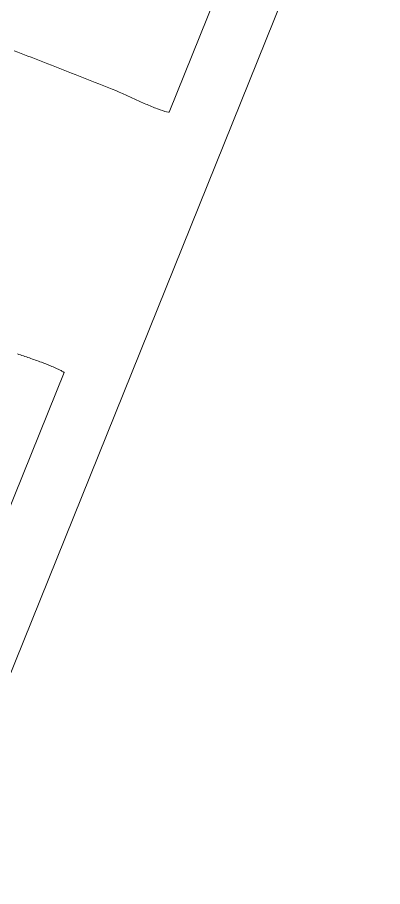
# Model space of a CAD drawing. Header units: inches. Extents: x -13 to 4331, y -638 to 2885.
# Drawn here: x 2838.65 to 2852.53, y 1527.31 to 1560.35 of the extents above; entities that cross this region are included whole.
import ezdxf

# ---------------------------------------------------------------- set-up
doc = ezdxf.new("R2010")
doc.units = ezdxf.units.IN
doc.header["$MEASUREMENT"] = 0
doc.layers.add('I-FURN', color=30, linetype='Continuous', lineweight=9)

# ---------------------------------------------------------------- blocks, each defined once
blk = doc.blocks.new('Furniture 71 - Furniture 50-5502877-FIRST FLOOR POWER _ SIGNAL')
at = {"layer": 'I-FURN'}
for p, q in [((2858.357, 1606.755), (2814.044, 1496.976)), ((2814.044, 1496.976), (2858.357, 1606.755))]:
    blk.add_line(p, q, dxfattribs=at)
blk = doc.blocks.new('HermanMiller_Collection_Eames_SoftPad_SideChair - Arms Swivel Base-V28-FIRST FLOOR POWER _ SIGNAL')
at = {"layer": 'I-FURN'}
blk.add_line((12.475, 10.136), (12.475, -10.205), dxfattribs=at)
blk.add_open_spline([(10.564, 10.132), (10.724, 10.141), (11.044, 10.156), (11.37, 10.172), (11.534, 10.18)], degree=3, dxfattribs=at)
blk.add_open_spline([(11.534, 10.18), (11.651, 10.182), (11.86, 10.183), (12.094, 10.178), (12.228, 10.171), (12.314, 10.166), (12.384, 10.159), (12.436, 10.152), (12.468, 10.144), (12.475, 10.139), (12.475, 10.136)], degree=3, knots=[-1, -1, -1, -1, -0.727273, -0.545455, -0.454545, -0.363636, -0.272727, -0.181818, -0.090909, 0, 0, 0, 0], dxfattribs=at)
blk = doc.blocks.new('HermanMiller_Collection_Eames_SoftPad_SideChair - Arms Swivel Base-V29-FIRST FLOOR POWER _ SIGNAL')
at = {"layer": 'I-FURN'}
blk.add_line((12.475, 10.136), (12.475, -10.205), dxfattribs=at)
for points in [[(10.564, -10.201), (9.822, -10.205), (8.344, -10.215), (6.876, -10.23), (6.145, -10.239)], [(11.534, -10.248), (11.37, -10.241), (11.044, -10.225), (10.724, -10.209), (10.564, -10.201)]]:
    blk.add_open_spline(points, degree=3, dxfattribs=at)
blk.add_open_spline([(12.475, -10.205), (12.474, -10.213), (12.399, -10.231), (12.102, -10.248), (11.775, -10.252), (11.612, -10.25), (11.534, -10.248)], degree=3, knots=[-1, -1, -1, -1, -0.727273, -0.363636, -0.181818, 0, 0, 0, 0], dxfattribs=at)

msp = doc.modelspace()

# ---------------------------------------------------------------- block references
at = {"layer": 'I-FURN'}
msp.add_blockref('Furniture 71 - Furniture 50-5502877-FIRST FLOOR POWER _ SIGNAL', (8.265, -1.377), dxfattribs=at)
at = {"layer": 'I-FURN', "rotation": 338.0181849649916}
for name, p in [('HermanMiller_Collection_Eames_SoftPad_SideChair - Arms Swivel Base-V29-FIRST FLOOR POWER _ SIGNAL', (2836.665, 1570.873)), ('HermanMiller_Collection_Eames_SoftPad_SideChair - Arms Swivel Base-V28-FIRST FLOOR POWER _ SIGNAL', (2825.058, 1542.118))]:
    msp.add_blockref(name, p, dxfattribs=at)

doc.saveas('drawing.dxf')
